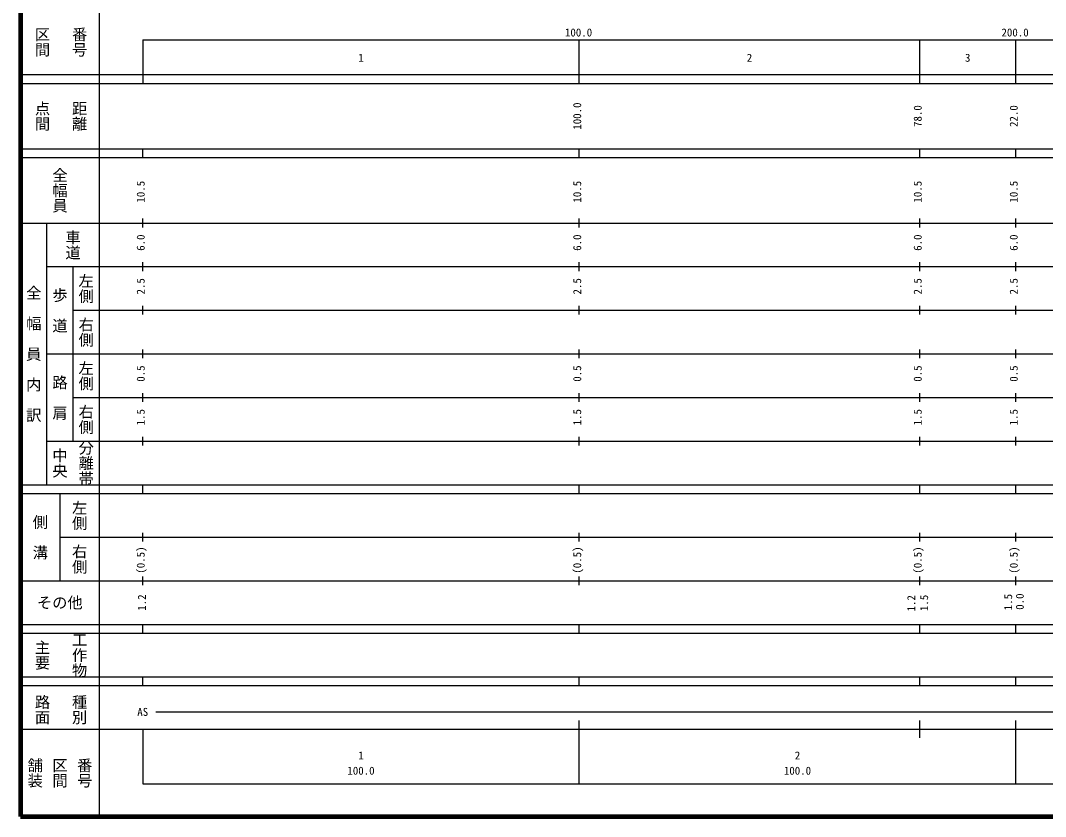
# Model space of a CAD drawing. Units: millimetres on the paper, enlarged 1000 times. Extents: x 40000 to 680000, y 20000 to 380000.
# Drawn here: x 40000 to 274817, y 20000 to 202409 of the extents above; entities that cross this region are included whole.
import ezdxf
from ezdxf.enums import TextEntityAlignment as Align

# ---------------------------------------------------------------- set-up
doc = ezdxf.new("R2010")
doc.units = ezdxf.units.MM
doc.header["$LTSCALE"] = 1000
doc.layers.add('M-TTL', color=7, linetype='Continuous', lineweight=13)
doc.layers.add('M-TTL-BAND', color=7, linetype='Continuous', lineweight=25)
doc.styles.add('@ＭＳ ゴシック', font='')
doc.styles.add('ＭＳ ゴシック', font='')
doc.styles.get('@ＭＳ ゴシック').set_extended_font_data('@MS Gothic')
doc.styles.get('ＭＳ ゴシック').set_extended_font_data('MS Gothic')

msp = doc.modelspace()

# ---------------------------------------------------------------- linework, layer by layer
at = {"layer": 'M-TTL', "color": 2, "lineweight": 140}
for p, q in [((40000, 380000), (40000, 20000)), ((40000, 20000), (680000, 20000))]:
    msp.add_line(p, q, dxfattribs=at)
at = {"layer": 'M-TTL-BAND'}
for p, q in [((58000, 370000), (58000, 20000)), ((68000, 198000), (579000, 198000)), ((68000, 198000), (68000, 188000)), ((168000, 188000), (168000, 198000)), ((246000, 188000), (246000, 198000)), ((268000, 188000), (268000, 198000)), ((40000, 190000), (579000, 190000)), ((40000, 188000), (579000, 188000)), ((40000, 173000), (579000, 173000)), ((68000, 171000), (68000, 173000)), ((168000, 171000), (168000, 173000)), ((246000, 171000), (246000, 173000)), ((268000, 171000), (268000, 173000)), ((40000, 171000), (579000, 171000)), ((40000, 156000), (579000, 156000)), ((46000, 96000), (46000, 156000)), ((68000, 155000), (68000, 157000)), ((168000, 155000), (168000, 157000)), ((246000, 155000), (246000, 157000)), ((268000, 155000), (268000, 157000)), ((46000, 146000), (579000, 146000)), ((52000, 146000), (52000, 106000)), ((68000, 145000), (68000, 147000)), ((168000, 145000), (168000, 147000)), ((246000, 145000), (246000, 147000)), ((268000, 145000), (268000, 147000)), ((68000, 135000), (68000, 137000)), ((168000, 135000), (168000, 137000)), ((246000, 135000), (246000, 137000)), ((268000, 135000), (268000, 137000)), ((52000, 136000), (579000, 136000)), ((68000, 125000), (68000, 127000)), ((168000, 125000), (168000, 127000)), ((246000, 125000), (246000, 127000)), ((268000, 125000), (268000, 127000)), ((46000, 126000), (579000, 126000)), ((52000, 116000), (579000, 116000)), ((68000, 115000), (68000, 117000)), ((168000, 115000), (168000, 117000)), ((246000, 115000), (246000, 117000)), ((268000, 115000), (268000, 117000)), ((46000, 106000), (579000, 106000)), ((68000, 105000), (68000, 107000)), ((168000, 105000), (168000, 107000)), ((246000, 105000), (246000, 107000)), ((268000, 105000), (268000, 107000)), ((40000, 96000), (579000, 96000)), ((40000, 94000), (579000, 94000)), ((49000, 94000), (49000, 74000)), ((68000, 94000), (68000, 96000)), ((168000, 94000), (168000, 96000)), ((246000, 94000), (246000, 96000)), ((268000, 94000), (268000, 96000)), ((68000, 83000), (68000, 85000)), ((168000, 83000), (168000, 85000)), ((246000, 83000), (246000, 85000)), ((268000, 83000), (268000, 85000)), ((49000, 84000), (579000, 84000)), ((40000, 74000), (579000, 74000)), ((68000, 73000), (68000, 75000)), ((168000, 73000), (168000, 75000)), ((246000, 73000), (246000, 75000)), ((268000, 73000), (268000, 75000)), ((40000, 64000), (579000, 64000)), ((68000, 62000), (68000, 64000)), ((168000, 62000), (168000, 64000)), ((246000, 62000), (246000, 64000)), ((268000, 62000), (268000, 64000)), ((40000, 62000), (579000, 62000)), ((40000, 52000), (579000, 52000)), ((68000, 50000), (68000, 52000)), ((168000, 50000), (168000, 52000)), ((246000, 50000), (246000, 52000)), ((268000, 50000), (268000, 52000)), ((40000, 50000), (579000, 50000)), ((71000, 44000), (565000, 44000)), ((40000, 40000), (579000, 40000)), ((68000, 40000), (68000, 27500)), ((168000, 27500), (168000, 42000)), ((246000, 38000), (246000, 42000)), ((268000, 27500), (268000, 42000)), ((68000, 27500), (579000, 27500))]:
    msp.add_line(p, q, dxfattribs=at)

# ---------------------------------------------------------------- texts
at = {"layer": 'M-TTL-BAND', "style": '@ＭＳ ゴシック'}
for s, p in [('区間', (45000, 197500)), ('番号', (53500, 197500)), ('点間', (45000, 180500)), ('距離', (53500, 180500)), ('全幅員', (49000, 163500)), ('車道', (52000, 151000)), ('左側', (55000, 141000)), ('全\u3000幅\u3000員\u3000内\u3000訳', (43000, 126000)), ('歩\u3000道', (49000, 136000)), ('右側', (55000, 131000)), ('左側', (55000, 121000)), ('路\u3000肩', (49000, 116000)), ('右側', (55000, 111000)), ('分離帯', (55000, 101000)), ('中央', (49000, 101000)), ('左側', (53500, 89000)), ('側\u3000溝', (44500, 84000)), ('右側', (53500, 79000)), ('工作物', (53500, 57000)), ('主要', (45000, 57000)), ('路面', (45000, 44500)), ('種別', (53500, 44500)), ('舗装', (43333, 30000)), ('区間', (49000, 30000)), ('番号', (54667, 30000))]:
    msp.add_text(s, height=2566, rotation=270, dxfattribs=at).set_placement(p, align=Align.MIDDLE_CENTER)
at = {"layer": 'M-TTL-BAND', "style": 'ＭＳ ゴシック'}
for s, p in [('100.0', (167844, 198195)), ('200.0', (267844, 198195)), ('1', (118000, 192405)), ('2', (207000, 192405)), ('3', (257000, 192405)), ('AS', (68000, 42500)), ('1', (118000, 32523)), ('2', (218000, 32523)), ('100.0', (118000, 29033)), ('100.0', (218000, 29033))]:
    msp.add_text(s, height=1833, dxfattribs=at).set_placement(p, align=Align.BOTTOM_CENTER)
for s, p in [('100.0', (169000, 180500)), ('78.0', (247000, 180500)), ('22.0', (269000, 180500)), ('10.5', (69000, 163174)), ('10.5', (169000, 163174)), ('10.5', (247000, 163174)), ('10.5', (269000, 163174)), ('6.0', (69000, 151500)), ('6.0', (169000, 151500)), ('6.0', (247000, 151500)), ('6.0', (269000, 151500)), ('2.5', (69000, 141500)), ('2.5', (169000, 141500)), ('2.5', (247000, 141500)), ('2.5', (269000, 141500)), ('0.5', (69000, 121500)), ('0.5', (169000, 121500)), ('0.5', (247000, 121500)), ('0.5', (269000, 121500)), ('1.5', (69000, 111500)), ('1.5', (169000, 111500)), ('1.5', (247000, 111500)), ('1.5', (269000, 111500)), ('(0.5)', (69000, 78764)), ('(0.5)', (169000, 78764)), ('(0.5)', (247000, 78764)), ('(0.5)', (269000, 78764)), ('1.2', (69267, 69019)), ('1.2', (245530, 68853)), ('1.5', (248469, 68943)), ('1.5', (267718, 69135)), ('0.0', (270381, 69242))]:
    msp.add_text(s, height=1833, rotation=90, dxfattribs=at).set_placement(p, align=Align.BOTTOM_CENTER)
msp.add_text('その他', height=2566, dxfattribs=at).set_placement((49000, 69000), align=Align.MIDDLE_CENTER)

doc.saveas('drawing.dxf')
